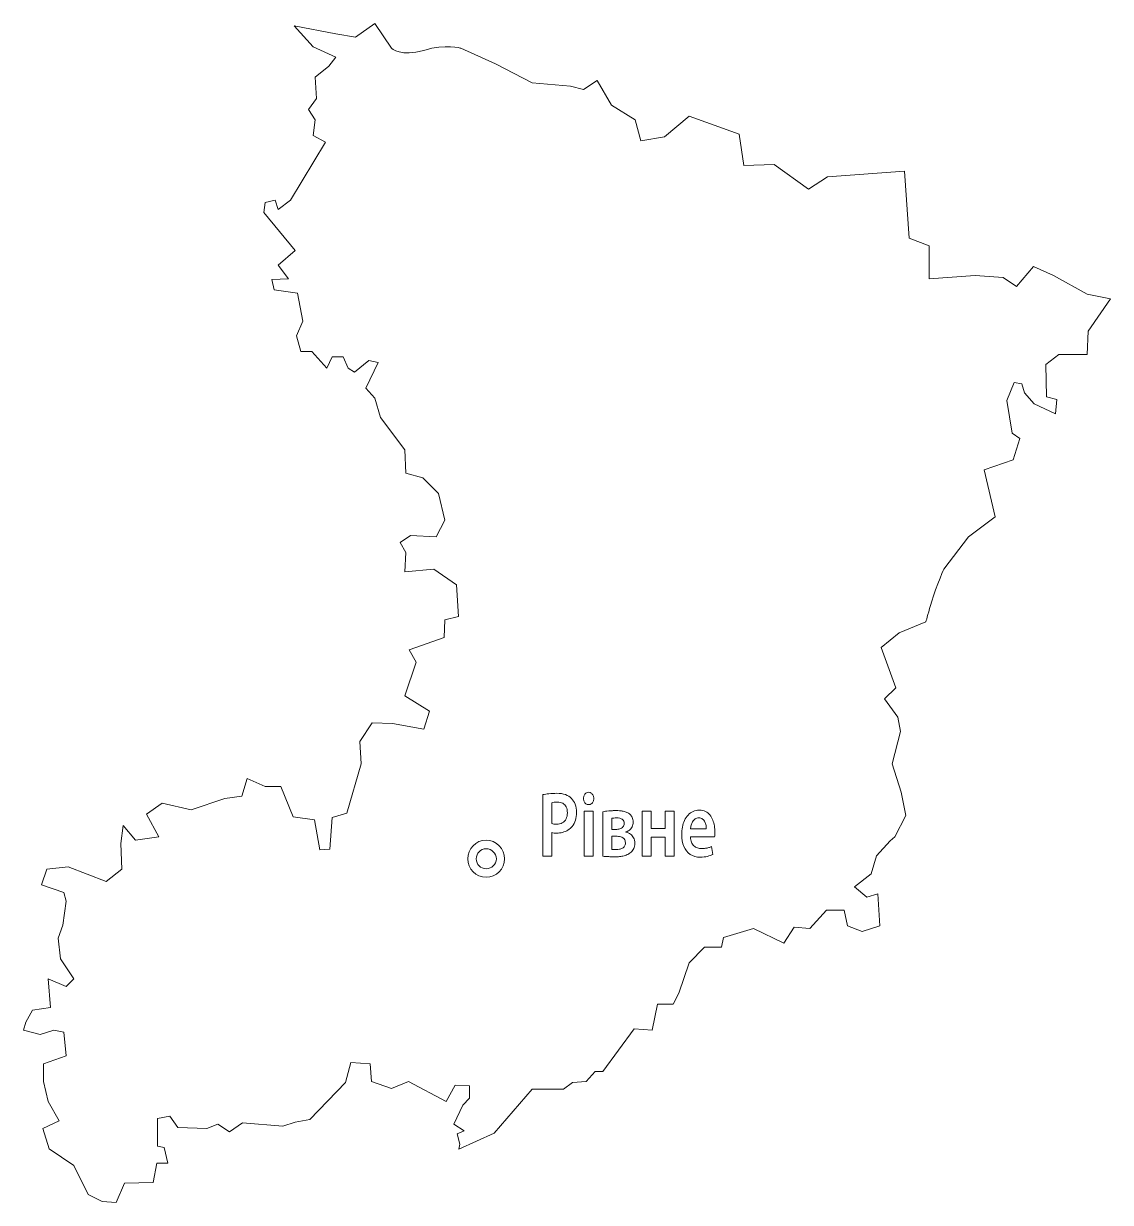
# Model space of a CAD drawing. Header units: millimetres. Extents: x -411 to 410, y -37 to 395.
# Drawn here: x -314.6 to -249.3, y 322.3 to 393.2 of the extents above; entities that cross this region are included whole.
import ezdxf

# ---------------------------------------------------------------- set-up
doc = ezdxf.new("R2010")
doc.units = ezdxf.units.MM
doc.header["$MEASUREMENT"] = 0
doc.layers.add('layer 1', color=7, linetype='Continuous')

msp = doc.modelspace()

# ---------------------------------------------------------------- linework, layer by layer
at = {"layer": 'layer 1', "color": 103, "lineweight": 20}
msp.add_open_spline([(-264.2076, 338.6158), (-264.2076, 338.6158), (-265.0761, 338.948), (-265.0761, 338.948), (-265.0761, 338.948), (-265.0761, 338.948), (-265.2809, 339.8929), (-265.2809, 339.8929), (-265.2809, 339.8929), (-265.2809, 339.8929), (-266.3532, 339.8929), (-266.3532, 339.8929), (-266.3532, 339.8929), (-266.3532, 339.8929), (-267.3497, 338.794), (-267.3497, 338.794), (-267.3497, 338.794), (-267.3497, 338.794), (-268.2949, 338.8709), (-268.2949, 338.8709), (-268.2949, 338.8709), (-268.2949, 338.8709), (-268.9081, 337.9255), (-268.9081, 337.9255), (-268.9081, 337.9255), (-268.9081, 337.9255), (-270.723, 338.794), (-270.723, 338.794), (-270.723, 338.794), (-270.723, 338.794), (-272.5357, 338.2578), (-272.5357, 338.2578), (-272.5357, 338.2578), (-272.5357, 338.2578), (-272.6636, 337.6706), (-272.6636, 337.6706), (-272.6636, 337.6706), (-272.6636, 337.6706), (-273.6857, 337.6706), (-273.6857, 337.6706), (-273.6857, 337.6706), (-273.6857, 337.6706), (-274.6054, 336.7249), (-274.6054, 336.7249), (-274.6054, 336.7249), (-274.6054, 336.7249), (-275.2191, 334.9111), (-275.2191, 334.9111), (-275.2191, 334.9111), (-275.2191, 334.9111), (-275.5513, 334.247), (-275.5513, 334.247), (-275.5513, 334.247), (-275.5513, 334.247), (-276.4964, 334.247), (-276.4964, 334.247), (-276.4964, 334.247), (-276.4964, 334.247), (-276.8289, 332.6876), (-276.8289, 332.6876), (-276.8289, 332.6876), (-276.8289, 332.6876), (-277.9011, 332.7643), (-277.9011, 332.7643), (-277.9011, 332.7643), (-277.9011, 332.7643), (-279.7916, 330.2101), (-279.7916, 330.2101), (-279.7916, 330.2101), (-279.7916, 330.2101), (-280.2524, 330.2101), (-280.2524, 330.2101), (-280.2524, 330.2101), (-280.2524, 330.2101), (-280.7883, 329.5968), (-280.7883, 329.5968), (-280.7883, 329.5968), (-280.7883, 329.5968), (-281.6057, 329.5462), (-281.6057, 329.5462), (-281.6057, 329.5462), (-281.6057, 329.5462), (-282.1428, 329.1367), (-282.1428, 329.1367), (-282.1428, 329.1367), (-282.1428, 329.1367), (-284.0338, 329.1367), (-284.0338, 329.1367), (-284.0338, 329.1367), (-284.0338, 329.1367), (-286.3067, 326.5054), (-286.3067, 326.5054), (-286.3067, 326.5054), (-286.3067, 326.5054), (-288.4278, 325.5346), (-288.4278, 325.5346), (-288.4278, 325.5346), (-288.4278, 325.5346), (-288.3763, 325.8408), (-288.3763, 325.8408), (-288.3763, 325.8408), (-288.3763, 325.8408), (-288.5296, 326.4544), (-288.5296, 326.4544), (-288.5296, 326.4544), (-288.5296, 326.4544), (-288.1212, 326.6327), (-288.1212, 326.6327), (-288.1212, 326.6327), (-288.1212, 326.6327), (-288.7342, 327.042), (-288.7342, 327.042), (-288.7342, 327.042), (-288.7342, 327.042), (-288.1975, 328.1923), (-288.1975, 328.1923), (-288.1975, 328.1923), (-288.1975, 328.1923), (-287.7893, 328.6007), (-287.7893, 328.6007), (-287.7893, 328.6007), (-287.7893, 328.6007), (-287.7893, 329.3412), (-287.7893, 329.3412), (-287.7893, 329.3412), (-287.7893, 329.3412), (-288.6573, 329.3927), (-288.6573, 329.3927), (-288.6573, 329.3927), (-288.6573, 329.3927), (-289.1943, 328.396), (-289.1943, 328.396), (-289.1943, 328.396), (-289.1943, 328.396), (-291.4678, 329.5968), (-291.4678, 329.5968), (-291.4678, 329.5968), (-291.4678, 329.5968), (-292.4903, 329.1882), (-292.4903, 329.1882), (-292.4903, 329.1882), (-292.4903, 329.1882), (-293.6907, 329.5968), (-293.6907, 329.5968), (-293.6907, 329.5968), (-293.6907, 329.5968), (-293.7674, 330.6702), (-293.7674, 330.6702), (-293.7674, 330.6702), (-293.7674, 330.6702), (-294.9175, 330.7465), (-294.9175, 330.7465), (-294.9175, 330.7465), (-294.9175, 330.7465), (-295.2496, 329.5462), (-295.2496, 329.5462), (-295.2496, 329.5462), (-295.2496, 329.5462), (-297.3954, 327.3231), (-297.3954, 327.3231), (-297.3954, 327.3231), (-297.3954, 327.3231), (-298.2641, 327.17), (-298.2641, 327.17), (-298.2641, 327.17), (-298.2641, 327.17), (-299.0048, 326.9143), (-299.0048, 326.9143), (-299.0048, 326.9143), (-299.0048, 326.9143), (-301.432, 327.1185), (-301.432, 327.1185), (-301.432, 327.1185), (-301.432, 327.1185), (-302.2242, 326.582), (-302.2242, 326.582), (-302.2242, 326.582), (-302.2242, 326.582), (-302.9141, 327.042), (-302.9141, 327.042), (-302.9141, 327.042), (-302.9141, 327.042), (-303.5786, 326.7863), (-303.5786, 326.7863), (-303.5786, 326.7863), (-303.5786, 326.7863), (-305.3155, 326.8375), (-305.3155, 326.8375), (-305.3155, 326.8375), (-305.3155, 326.8375), (-305.8011, 327.527), (-305.8011, 327.527), (-305.8011, 327.527), (-305.8011, 327.527), (-306.5419, 327.3744), (-306.5419, 327.3744), (-306.5419, 327.3744), (-306.5419, 327.3744), (-306.5419, 325.7132), (-306.5419, 325.7132), (-306.5419, 325.7132), (-306.5419, 325.7132), (-306.1325, 325.6369), (-306.1325, 325.6369), (-306.1325, 325.6369), (-306.1325, 325.6369), (-305.9289, 324.6919), (-305.9289, 324.6919), (-305.9289, 324.6919), (-305.9289, 324.6919), (-306.5924, 324.6919), (-306.5924, 324.6919), (-306.5924, 324.6919), (-306.5924, 324.6919), (-306.7971, 323.5417), (-306.7971, 323.5417), (-306.7971, 323.5417), (-306.7971, 323.5417), (-308.5342, 323.4908), (-308.5342, 323.4908), (-308.5342, 323.4908), (-308.5342, 323.4908), (-309.0197, 322.3408), (-309.0197, 322.3408), (-309.0197, 322.3408), (-309.0197, 322.3408), (-309.8625, 322.3921), (-309.8625, 322.3921), (-309.8625, 322.3921), (-309.8625, 322.3921), (-310.7064, 322.8262), (-310.7064, 322.8262), (-310.7064, 322.8262), (-310.7064, 322.8262), (-311.5752, 324.5639), (-311.5752, 324.5639), (-311.5752, 324.5639), (-311.5752, 324.5639), (-313.0561, 325.5601), (-313.0561, 325.5601), (-313.0561, 325.5601), (-313.0561, 325.5601), (-313.4399, 326.7863), (-313.4399, 326.7863), (-313.4399, 326.7863), (-313.4399, 326.7863), (-312.4429, 327.2459), (-312.4429, 327.2459), (-312.4429, 327.2459), (-312.4429, 327.2459), (-313.1074, 328.396), (-313.1074, 328.396), (-313.1074, 328.396), (-313.1074, 328.396), (-313.3887, 329.5968), (-313.3887, 329.5968), (-313.3887, 329.5968), (-313.3887, 329.5968), (-313.3887, 330.6702), (-313.3887, 330.6702), (-313.3887, 330.6702), (-313.3887, 330.6702), (-312.0345, 331.155), (-312.0345, 331.155), (-312.0345, 331.155), (-312.0345, 331.155), (-312.1623, 332.5607), (-312.1623, 332.5607), (-312.1623, 332.5607), (-312.1623, 332.5607), (-312.7757, 332.6876), (-312.7757, 332.6876), (-312.7757, 332.6876), (-312.7757, 332.6876), (-313.593, 332.433), (-313.593, 332.433), (-313.593, 332.433), (-313.593, 332.433), (-314.5894, 332.6876), (-314.5894, 332.6876), (-314.5894, 332.6876), (-314.5894, 332.6876), (-314.462, 333.1734), (-314.462, 333.1734), (-314.462, 333.1734), (-314.462, 333.1734), (-314.0526, 333.8889), (-314.0526, 333.8889), (-314.0526, 333.8889), (-314.0526, 333.8889), (-312.9798, 334.0429), (-312.9798, 334.0429), (-312.9798, 334.0429), (-312.9798, 334.0429), (-313.1074, 335.7798), (-313.1074, 335.7798), (-313.1074, 335.7798), (-313.1074, 335.7798), (-312.0345, 335.3198), (-312.0345, 335.3198), (-312.0345, 335.3198), (-312.0345, 335.3198), (-311.5752, 335.7798), (-311.5752, 335.7798), (-311.5752, 335.7798), (-311.5752, 335.7798), (-312.3669, 336.98), (-312.3669, 336.98), (-312.3669, 336.98), (-312.3669, 336.98), (-312.5197, 338.2066), (-312.5197, 338.2066), (-312.5197, 338.2066), (-312.5197, 338.2066), (-312.2391, 338.9988), (-312.2391, 338.9988), (-312.2391, 338.9988), (-312.2391, 338.9988), (-312.0345, 340.4294), (-312.0345, 340.4294), (-312.0345, 340.4294), (-312.0345, 340.4294), (-312.1623, 340.966), (-312.1623, 340.966), (-312.1623, 340.966), (-312.1623, 340.966), (-313.5172, 341.4265), (-313.5172, 341.4265), (-313.5172, 341.4265), (-313.5172, 341.4265), (-313.1843, 342.3709), (-313.1843, 342.3709), (-313.1843, 342.3709), (-313.1843, 342.3709), (-311.9063, 342.4989), (-311.9063, 342.4989), (-311.9063, 342.4989), (-311.9063, 342.4989), (-309.6329, 341.63), (-309.6329, 341.63), (-309.6329, 341.63), (-309.6329, 341.63), (-308.6876, 342.3709), (-308.6876, 342.3709), (-308.6876, 342.3709), (-308.6876, 342.3709), (-308.7385, 343.9043), (-308.7385, 343.9043), (-308.7385, 343.9043), (-308.7385, 343.9043), (-308.6113, 344.9766), (-308.6113, 344.9766), (-308.6113, 344.9766), (-308.6113, 344.9766), (-307.8704, 344.1088), (-307.8704, 344.1088), (-307.8704, 344.1088), (-307.8704, 344.1088), (-306.4648, 344.3126), (-306.4648, 344.3126), (-306.4648, 344.3126), (-306.4648, 344.3126), (-307.206, 345.6667), (-307.206, 345.6667), (-307.206, 345.6667), (-307.206, 345.6667), (-306.261, 346.3309), (-306.261, 346.3309), (-306.261, 346.3309), (-306.261, 346.3309), (-304.5233, 345.9226), (-304.5233, 345.9226), (-304.5233, 345.9226), (-304.5233, 345.9226), (-302.5046, 346.6117), (-302.5046, 346.6117), (-302.5046, 346.6117), (-302.5046, 346.6117), (-301.483, 346.7403), (-301.483, 346.7403), (-301.483, 346.7403), (-301.483, 346.7403), (-301.1507, 347.8131), (-301.1507, 347.8131), (-301.1507, 347.8131), (-301.1507, 347.8131), (-300.0781, 347.3272), (-300.0781, 347.3272), (-300.0781, 347.3272), (-300.0781, 347.3272), (-299.1331, 347.3272), (-299.1331, 347.3272), (-299.1331, 347.3272), (-299.1331, 347.3272), (-298.3914, 345.5135), (-298.3914, 345.5135), (-298.3914, 345.5135), (-298.3914, 345.5135), (-297.1141, 345.3347), (-297.1141, 345.3347), (-297.1141, 345.3347), (-297.1141, 345.3347), (-296.7822, 343.5209), (-296.7822, 343.5209), (-296.7822, 343.5209), (-296.7822, 343.5209), (-296.1943, 343.5712), (-296.1943, 343.5712), (-296.1943, 343.5712), (-296.1943, 343.5712), (-296.0411, 345.4622), (-296.0411, 345.4622), (-296.0411, 345.4622), (-296.0411, 345.4622), (-295.1728, 345.718), (-295.1728, 345.718), (-295.1728, 345.718), (-295.1728, 345.718), (-294.3036, 348.6813), (-294.3036, 348.6813), (-294.3036, 348.6813), (-294.3036, 348.6813), (-294.3804, 350.0356), (-294.3804, 350.0356), (-294.3804, 350.0356), (-294.3804, 350.0356), (-293.6399, 351.1601), (-293.6399, 351.1601), (-293.6399, 351.1601), (-293.6399, 351.1601), (-292.4129, 351.1089), (-292.4129, 351.1089), (-292.4129, 351.1089), (-292.4129, 351.1089), (-290.5479, 350.7763), (-290.5479, 350.7763), (-290.5479, 350.7763), (-290.5479, 350.7763), (-290.1903, 351.8496), (-290.1903, 351.8496), (-290.1903, 351.8496), (-290.1903, 351.8496), (-291.6727, 352.7698), (-291.6727, 352.7698), (-291.6727, 352.7698), (-291.6727, 352.7698), (-291.008, 354.7879), (-291.008, 354.7879), (-291.008, 354.7879), (-291.008, 354.7879), (-291.4168, 355.5286), (-291.4168, 355.5286), (-291.4168, 355.5286), (-291.4168, 355.5286), (-289.3218, 356.2701), (-289.3218, 356.2701), (-289.3218, 356.2701), (-289.3218, 356.2701), (-289.2703, 357.3429), (-289.2703, 357.3429), (-289.2703, 357.3429), (-289.2703, 357.3429), (-288.4528, 357.5469), (-288.4528, 357.5469), (-288.4528, 357.5469), (-288.4528, 357.5469), (-288.581, 359.4374), (-288.581, 359.4374), (-288.581, 359.4374), (-288.581, 359.4374), (-289.9352, 360.3829), (-289.9352, 360.3829), (-289.9352, 360.3829), (-289.9352, 360.3829), (-291.6727, 360.2296), (-291.6727, 360.2296), (-291.6727, 360.2296), (-291.6727, 360.2296), (-291.6212, 361.3792), (-291.6212, 361.3792), (-291.6212, 361.3792), (-291.6212, 361.3792), (-291.9533, 361.9928), (-291.9533, 361.9928), (-291.9533, 361.9928), (-291.9533, 361.9928), (-291.3401, 362.401), (-291.3401, 362.401), (-291.3401, 362.401), (-291.3401, 362.401), (-289.8076, 362.3242), (-289.8076, 362.3242), (-289.8076, 362.3242), (-289.8076, 362.3242), (-289.2703, 363.321), (-289.2703, 363.321), (-289.2703, 363.321), (-289.2703, 363.321), (-289.6539, 364.9311), (-289.6539, 364.9311), (-289.6539, 364.9311), (-289.6539, 364.9311), (-290.5989, 365.8761), (-290.5989, 365.8761), (-290.5989, 365.8761), (-290.5989, 365.8761), (-291.6212, 366.1567), (-291.6212, 366.1567), (-291.6212, 366.1567), (-291.6212, 366.1567), (-291.6727, 367.5625), (-291.6727, 367.5625), (-291.6727, 367.5625), (-291.6727, 367.5625), (-293.1533, 369.5038), (-293.1533, 369.5038), (-293.1533, 369.5038), (-293.1533, 369.5038), (-293.4864, 370.6538), (-293.4864, 370.6538), (-293.4864, 370.6538), (-293.4864, 370.6538), (-294.0232, 371.2661), (-294.0232, 371.2661), (-294.0232, 371.2661), (-294.0232, 371.2661), (-293.2825, 372.7999), (-293.2825, 372.7999), (-293.2825, 372.7999), (-293.2825, 372.7999), (-293.8437, 372.9277), (-293.8437, 372.9277), (-293.8437, 372.9277), (-293.8437, 372.9277), (-294.7123, 372.212), (-294.7123, 372.212), (-294.7123, 372.212), (-294.7123, 372.212), (-295.096, 372.4674), (-295.096, 372.4674), (-295.096, 372.4674), (-295.096, 372.4674), (-295.3771, 373.1315), (-295.3771, 373.1315), (-295.3771, 373.1315), (-295.3771, 373.1315), (-296.0411, 373.1315), (-296.0411, 373.1315), (-296.0411, 373.1315), (-296.0411, 373.1315), (-296.3734, 372.4674), (-296.3734, 372.4674), (-296.3734, 372.4674), (-296.3734, 372.4674), (-297.2678, 373.4638), (-297.2678, 373.4638), (-297.2678, 373.4638), (-297.2678, 373.4638), (-297.9314, 373.4638), (-297.9314, 373.4638), (-297.9314, 373.4638), (-297.9314, 373.4638), (-298.1872, 374.4091), (-298.1872, 374.4091), (-298.1872, 374.4091), (-298.1872, 374.4091), (-297.804, 375.2779), (-297.804, 375.2779), (-297.804, 375.2779), (-297.804, 375.2779), (-298.1363, 376.9643), (-298.1363, 376.9643), (-298.1363, 376.9643), (-298.1363, 376.9643), (-299.5412, 377.1688), (-299.5412, 377.1688), (-299.5412, 377.1688), (-299.5412, 377.1688), (-299.6692, 377.7813), (-299.6692, 377.7813), (-299.6692, 377.7813), (-299.6692, 377.7813), (-298.6727, 377.8325), (-298.6727, 377.8325), (-298.6727, 377.8325), (-298.6727, 377.8325), (-299.2859, 378.6507), (-299.2859, 378.6507), (-299.2859, 378.6507), (-299.2859, 378.6507), (-298.2641, 379.5192), (-298.2641, 379.5192), (-298.2641, 379.5192), (-298.2641, 379.5192), (-300.1551, 381.8183), (-300.1551, 381.8183), (-300.1551, 381.8183), (-300.1551, 381.8183), (-300.0781, 382.4057), (-300.0781, 382.4057), (-300.0781, 382.4057), (-300.0781, 382.4057), (-299.4645, 382.5588), (-299.4645, 382.5588), (-299.4645, 382.5588), (-299.4645, 382.5588), (-299.2859, 381.9969), (-299.2859, 381.9969), (-299.2859, 381.9969), (-299.2859, 381.9969), (-298.5445, 382.5588), (-298.5445, 382.5588), (-298.5445, 382.5588), (-298.5445, 382.5588), (-296.4501, 386.034), (-296.4501, 386.034), (-296.4501, 386.034), (-296.4501, 386.034), (-297.1909, 386.4426), (-297.1909, 386.4426), (-297.1909, 386.4426), (-297.1909, 386.4426), (-297.0626, 387.3878), (-297.0626, 387.3878), (-297.0626, 387.3878), (-297.0626, 387.3878), (-297.4719, 388.0012), (-297.4719, 388.0012), (-297.4719, 388.0012), (-297.4719, 388.0012), (-296.9861, 388.6649), (-296.9861, 388.6649), (-296.9861, 388.6649), (-296.9861, 388.6649), (-297.0626, 389.9425), (-297.0626, 389.9425), (-297.0626, 389.9425), (-297.0626, 389.9425), (-296.2458, 390.6071), (-296.2458, 390.6071), (-296.2458, 390.6071), (-296.2458, 390.6071), (-295.8362, 391.1438), (-295.8362, 391.1438), (-295.8362, 391.1438), (-295.8362, 391.1438), (-297.1909, 391.7572), (-297.1909, 391.7572), (-297.1909, 391.7572), (-297.1909, 391.7572), (-298.3407, 393.0343), (-298.3407, 393.0343), (-298.3407, 393.0343), (-298.3407, 393.0343), (-295.8362, 392.5484), (-295.8362, 392.5484), (-295.8362, 392.5484), (-295.8362, 392.5484), (-294.6364, 392.3441), (-294.6364, 392.3441), (-294.6364, 392.3441), (-294.6364, 392.3441), (-293.4864, 393.1619), (-293.4864, 393.1619), (-293.4864, 393.1619), (-293.4864, 393.1619), (-292.4903, 391.6807), (-292.4903, 391.6807), (-292.4903, 391.6807), (-292.4903, 391.6807), (-291.8772, 391.1438), (-290.5479, 391.5526), (-290.5479, 391.5526), (-289.1943, 391.9612), (-288.325, 391.6807), (-288.325, 391.6807), (-288.325, 391.6807), (-288.325, 391.6807), (-286.2304, 390.7349), (-286.2304, 390.7349), (-286.2304, 390.7349), (-286.2304, 390.7349), (-284.0338, 389.6107), (-284.0338, 389.6107), (-284.0338, 389.6107), (-284.0338, 389.6107), (-281.7338, 389.4066), (-281.7338, 389.4066), (-281.7338, 389.4066), (-281.7338, 389.4066), (-280.9419, 389.2018), (-280.9419, 389.2018), (-280.9419, 389.2018), (-280.9419, 389.2018), (-280.1246, 389.7394), (-280.1246, 389.7394), (-280.1246, 389.7394), (-280.1246, 389.7394), (-279.2554, 388.2568), (-279.2554, 388.2568), (-279.2554, 388.2568), (-279.2554, 388.2568), (-277.8507, 387.3878), (-277.8507, 387.3878), (-277.8507, 387.3878), (-277.8507, 387.3878), (-277.4927, 386.111), (-277.4927, 386.111), (-277.4927, 386.111), (-277.4927, 386.111), (-276.0869, 386.3658), (-276.0869, 386.3658), (-276.0869, 386.3658), (-276.0869, 386.3658), (-274.6054, 387.5923), (-274.6054, 387.5923), (-274.6054, 387.5923), (-274.6054, 387.5923), (-271.5909, 386.5191), (-271.5909, 386.5191), (-271.5909, 386.5191), (-271.5909, 386.5191), (-271.3102, 384.6279), (-271.3102, 384.6279), (-271.3102, 384.6279), (-271.3102, 384.6279), (-269.496, 384.7054), (-269.496, 384.7054), (-269.496, 384.7054), (-269.496, 384.7054), (-267.4265, 383.2237), (-267.4265, 383.2237), (-267.4265, 383.2237), (-267.4265, 383.2237), (-266.2774, 383.9644), (-266.2774, 383.9644), (-266.2774, 383.9644), (-266.2774, 383.9644), (-261.6527, 384.2967), (-261.6527, 384.2967), (-261.6527, 384.2967), (-261.6527, 384.2967), (-261.3717, 380.2601), (-261.3717, 380.2601), (-261.3717, 380.2601), (-261.3717, 380.2601), (-260.1703, 379.8001), (-260.1703, 379.8001), (-260.1703, 379.8001), (-260.1703, 379.8001), (-260.1703, 377.8325), (-260.1703, 377.8325), (-260.1703, 377.8325), (-260.1703, 377.8325), (-257.4119, 378.0368), (-257.4119, 378.0368), (-257.4119, 378.0368), (-257.4119, 378.0368), (-255.7251, 377.9093), (-255.7251, 377.9093), (-255.7251, 377.9093), (-255.7251, 377.9093), (-254.9332, 377.3727), (-254.9332, 377.3727), (-254.9332, 377.3727), (-254.9332, 377.3727), (-253.9116, 378.5742), (-253.9116, 378.5742), (-253.9116, 378.5742), (-253.9116, 378.5742), (-252.7106, 378.0368), (-252.7106, 378.0368), (-252.7106, 378.0368), (-252.7106, 378.0368), (-250.6925, 376.9128), (-250.6925, 376.9128), (-250.6925, 376.9128), (-250.6925, 376.9128), (-249.2865, 376.6321), (-249.2865, 376.6321), (-249.2865, 376.6321), (-249.2865, 376.6321), (-250.6157, 374.69), (-250.6157, 374.69), (-250.6157, 374.69), (-250.6157, 374.69), (-250.6925, 373.2855), (-250.6925, 373.2855), (-250.6925, 373.2855), (-250.6925, 373.2855), (-252.3785, 373.2855), (-252.3785, 373.2855), (-252.3785, 373.2855), (-252.3785, 373.2855), (-253.1705, 372.6714), (-253.1705, 372.6714), (-253.1705, 372.6714), (-253.1705, 372.6714), (-253.1194, 370.7304), (-253.1194, 370.7304), (-253.1194, 370.7304), (-253.1194, 370.7304), (-252.5063, 370.5768), (-252.5063, 370.5768), (-252.5063, 370.5768), (-252.5063, 370.5768), (-252.5823, 369.7081), (-252.5823, 369.7081), (-252.5823, 369.7081), (-252.5823, 369.7081), (-253.8601, 370.3206), (-253.8601, 370.3206), (-253.8601, 370.3206), (-253.8601, 370.3206), (-254.448, 370.9859), (-254.448, 370.9859), (-254.448, 370.9859), (-254.448, 370.9859), (-254.6011, 371.5217), (-254.6011, 371.5217), (-254.6011, 371.5217), (-254.6011, 371.5217), (-255.0615, 371.5991), (-255.0615, 371.5991), (-255.0615, 371.5991), (-255.0615, 371.5991), (-255.5208, 370.5258), (-255.5208, 370.5258), (-255.5208, 370.5258), (-255.5208, 370.5258), (-255.189, 368.5583), (-255.189, 368.5583), (-255.189, 368.5583), (-255.189, 368.5583), (-254.7291, 368.2267), (-254.7291, 368.2267), (-254.7291, 368.2267), (-254.7291, 368.2267), (-255.1375, 366.9491), (-255.1375, 366.9491), (-255.1375, 366.9491), (-255.1375, 366.9491), (-256.8749, 366.3614), (-256.8749, 366.3614), (-256.8749, 366.3614), (-256.8749, 366.3614), (-256.2105, 363.5255), (-256.2105, 363.5255), (-256.2105, 363.5255), (-256.2105, 363.5255), (-257.8209, 362.3242), (-257.8209, 362.3242), (-257.8209, 362.3242), (-257.8209, 362.3242), (-259.3025, 360.3829), (-259.3025, 360.3829), (-259.3025, 360.3829), (-259.3025, 360.3829), (-259.9663, 358.7729), (-260.0936, 358.2113), (-260.0936, 358.2113), (-260.2469, 357.6749), (-260.3746, 357.2153), (-260.3746, 357.2153), (-260.3746, 357.2153), (-260.3746, 357.2153), (-261.9848, 356.5501), (-261.9848, 356.5501), (-261.9848, 356.5501), (-261.9848, 356.5501), (-263.0578, 355.6816), (-263.0578, 355.6816), (-263.0578, 355.6816), (-263.0578, 355.6816), (-262.1889, 353.2553), (-262.1889, 353.2553), (-262.1889, 353.2553), (-262.1889, 353.2553), (-262.8535, 352.5906), (-262.8535, 352.5906), (-262.8535, 352.5906), (-262.8535, 352.5906), (-262.0611, 351.4922), (-262.0611, 351.4922), (-262.0611, 351.4922), (-262.0611, 351.4922), (-261.9078, 350.6237), (-261.9078, 350.6237), (-261.9078, 350.6237), (-261.9078, 350.6237), (-262.3932, 348.6813), (-262.3932, 348.6813), (-262.3932, 348.6813), (-262.3932, 348.6813), (-261.8568, 346.9958), (-261.8568, 346.9958), (-261.8568, 346.9958), (-261.8568, 346.9958), (-261.5759, 345.5904), (-261.5759, 345.5904), (-261.5759, 345.5904), (-261.5759, 345.5904), (-262.2403, 344.3126), (-262.2403, 344.3126), (-262.2403, 344.3126), (-262.2403, 344.3126), (-262.5212, 344.0573), (-262.5212, 344.0573), (-262.5212, 344.0573), (-262.5212, 344.0573), (-263.3387, 343.1636), (-263.3387, 343.1636), (-263.3387, 343.1636), (-263.3387, 343.1636), (-263.6707, 342.09), (-263.6707, 342.09), (-263.6707, 342.09), (-263.6707, 342.09), (-264.6671, 341.2983), (-264.6671, 341.2983), (-264.6671, 341.2983), (-264.6671, 341.2983), (-263.9263, 340.6847), (-263.9263, 340.6847), (-263.9263, 340.6847), (-263.9263, 340.6847), (-263.2621, 340.8888), (-263.2621, 340.8888), (-263.2621, 340.8888), (-263.2621, 340.8888), (-263.1346, 338.948), (-263.1346, 338.948), (-263.1346, 338.948), (-263.1346, 338.948), (-264.2076, 338.6158), (-264.2076, 338.6158)], degree=3, knots=[0, 0, 0, 0, 0.0042553, 0.0042553, 0.0042553, 0.0042553, 0.0085106, 0.0085106, 0.0085106, 0.0085106, 0.012766, 0.012766, 0.012766, 0.012766, 0.0170213, 0.0170213, 0.0170213, 0.0170213, 0.0212766, 0.0212766, 0.0212766, 0.0212766, 0.0255319, 0.0255319, 0.0255319, 0.0255319, 0.0297872, 0.0297872, 0.0297872, 0.0297872, 0.0340426, 0.0340426, 0.0340426, 0.0340426, 0.0382979, 0.0382979, 0.0382979, 0.0382979, 0.0425532, 0.0425532, 0.0425532, 0.0425532, 0.0468085, 0.0468085, 0.0468085, 0.0468085, 0.0510638, 0.0510638, 0.0510638, 0.0510638, 0.0553191, 0.0553191, 0.0553191, 0.0553191, 0.0595745, 0.0595745, 0.0595745, 0.0595745, 0.0638298, 0.0638298, 0.0638298, 0.0638298, 0.0680851, 0.0680851, 0.0680851, 0.0680851, 0.0723404, 0.0723404, 0.0723404, 0.0723404, 0.0765957, 0.0765957, 0.0765957, 0.0765957, 0.0808511, 0.0808511, 0.0808511, 0.0808511, 0.0851064, 0.0851064, 0.0851064, 0.0851064, 0.0893617, 0.0893617, 0.0893617, 0.0893617, 0.093617, 0.093617, 0.093617, 0.093617, 0.0978723, 0.0978723, 0.0978723, 0.0978723, 0.1021277, 0.1021277, 0.1021277, 0.1021277, 0.106383, 0.106383, 0.106383, 0.106383, 0.1106383, 0.1106383, 0.1106383, 0.1106383, 0.1148936, 0.1148936, 0.1148936, 0.1148936, 0.1191489, 0.1191489, 0.1191489, 0.1191489, 0.1234043, 0.1234043, 0.1234043, 0.1234043, 0.1276596, 0.1276596, 0.1276596, 0.1276596, 0.1319149, 0.1319149, 0.1319149, 0.1319149, 0.1361702, 0.1361702, 0.1361702, 0.1361702, 0.1404255, 0.1404255, 0.1404255, 0.1404255, 0.1446809, 0.1446809, 0.1446809, 0.1446809, 0.1489362, 0.1489362, 0.1489362, 0.1489362, 0.1531915, 0.1531915, 0.1531915, 0.1531915, 0.1574468, 0.1574468, 0.1574468, 0.1574468, 0.1617021, 0.1617021, 0.1617021, 0.1617021, 0.1659574, 0.1659574, 0.1659574, 0.1659574, 0.1702128, 0.1702128, 0.1702128, 0.1702128, 0.1744681, 0.1744681, 0.1744681, 0.1744681, 0.1787234, 0.1787234, 0.1787234, 0.1787234, 0.1829787, 0.1829787, 0.1829787, 0.1829787, 0.187234, 0.187234, 0.187234, 0.187234, 0.1914894, 0.1914894, 0.1914894, 0.1914894, 0.1957447, 0.1957447, 0.1957447, 0.1957447, 0.2, 0.2, 0.2, 0.2, 0.2042553, 0.2042553, 0.2042553, 0.2042553, 0.2085106, 0.2085106, 0.2085106, 0.2085106, 0.212766, 0.212766, 0.212766, 0.212766, 0.2170213, 0.2170213, 0.2170213, 0.2170213, 0.2212766, 0.2212766, 0.2212766, 0.2212766, 0.2255319, 0.2255319, 0.2255319, 0.2255319, 0.2297872, 0.2297872, 0.2297872, 0.2297872, 0.2340426, 0.2340426, 0.2340426, 0.2340426, 0.2382979, 0.2382979, 0.2382979, 0.2382979, 0.2425532, 0.2425532, 0.2425532, 0.2425532, 0.2468085, 0.2468085, 0.2468085, 0.2468085, 0.2510638, 0.2510638, 0.2510638, 0.2510638, 0.2553191, 0.2553191, 0.2553191, 0.2553191, 0.2595745, 0.2595745, 0.2595745, 0.2595745, 0.2638298, 0.2638298, 0.2638298, 0.2638298, 0.2680851, 0.2680851, 0.2680851, 0.2680851, 0.2723404, 0.2723404, 0.2723404, 0.2723404, 0.2765957, 0.2765957, 0.2765957, 0.2765957, 0.2808511, 0.2808511, 0.2808511, 0.2808511, 0.2851064, 0.2851064, 0.2851064, 0.2851064, 0.2893617, 0.2893617, 0.2893617, 0.2893617, 0.293617, 0.293617, 0.293617, 0.293617, 0.2978723, 0.2978723, 0.2978723, 0.2978723, 0.3021277, 0.3021277, 0.3021277, 0.3021277, 0.306383, 0.306383, 0.306383, 0.306383, 0.3106383, 0.3106383, 0.3106383, 0.3106383, 0.3148936, 0.3148936, 0.3148936, 0.3148936, 0.3191489, 0.3191489, 0.3191489, 0.3191489, 0.3234043, 0.3234043, 0.3234043, 0.3234043, 0.3276596, 0.3276596, 0.3276596, 0.3276596, 0.3319149, 0.3319149, 0.3319149, 0.3319149, 0.3361702, 0.3361702, 0.3361702, 0.3361702, 0.3404255, 0.3404255, 0.3404255, 0.3404255, 0.3446809, 0.3446809, 0.3446809, 0.3446809, 0.3489362, 0.3489362, 0.3489362, 0.3489362, 0.3531915, 0.3531915, 0.3531915, 0.3531915, 0.3574468, 0.3574468, 0.3574468, 0.3574468, 0.3617021, 0.3617021, 0.3617021, 0.3617021, 0.3659574, 0.3659574, 0.3659574, 0.3659574, 0.3702128, 0.3702128, 0.3702128, 0.3702128, 0.3744681, 0.3744681, 0.3744681, 0.3744681, 0.3787234, 0.3787234, 0.3787234, 0.3787234, 0.3829787, 0.3829787, 0.3829787, 0.3829787, 0.387234, 0.387234, 0.387234, 0.387234, 0.3914894, 0.3914894, 0.3914894, 0.3914894, 0.3957447, 0.3957447, 0.3957447, 0.3957447, 0.4, 0.4, 0.4, 0.4, 0.4042553, 0.4042553, 0.4042553, 0.4042553, 0.4085106, 0.4085106, 0.4085106, 0.4085106, 0.412766, 0.412766, 0.412766, 0.412766, 0.4170213, 0.4170213, 0.4170213, 0.4170213, 0.4212766, 0.4212766, 0.4212766, 0.4212766, 0.4255319, 0.4255319, 0.4255319, 0.4255319, 0.4297872, 0.4297872, 0.4297872, 0.4297872, 0.4340426, 0.4340426, 0.4340426, 0.4340426, 0.4382979, 0.4382979, 0.4382979, 0.4382979, 0.4425532, 0.4425532, 0.4425532, 0.4425532, 0.4468085, 0.4468085, 0.4468085, 0.4468085, 0.4510638, 0.4510638, 0.4510638, 0.4510638, 0.4553191, 0.4553191, 0.4553191, 0.4553191, 0.4595745, 0.4595745, 0.4595745, 0.4595745, 0.4638298, 0.4638298, 0.4638298, 0.4638298, 0.4680851, 0.4680851, 0.4680851, 0.4680851, 0.4723404, 0.4723404, 0.4723404, 0.4723404, 0.4765957, 0.4765957, 0.4765957, 0.4765957, 0.4808511, 0.4808511, 0.4808511, 0.4808511, 0.4851064, 0.4851064, 0.4851064, 0.4851064, 0.4893617, 0.4893617, 0.4893617, 0.4893617, 0.493617, 0.493617, 0.493617, 0.493617, 0.4978723, 0.4978723, 0.4978723, 0.4978723, 0.5021277, 0.5021277, 0.5021277, 0.5021277, 0.506383, 0.506383, 0.506383, 0.506383, 0.5106383, 0.5106383, 0.5106383, 0.5106383, 0.5148936, 0.5148936, 0.5148936, 0.5148936, 0.5191489, 0.5191489, 0.5191489, 0.5191489, 0.5234043, 0.5234043, 0.5234043, 0.5234043, 0.5276596, 0.5276596, 0.5276596, 0.5276596, 0.5319149, 0.5319149, 0.5319149, 0.5319149, 0.5361702, 0.5361702, 0.5361702, 0.5361702, 0.5404255, 0.5404255, 0.5404255, 0.5404255, 0.5446809, 0.5446809, 0.5446809, 0.5446809, 0.5489362, 0.5489362, 0.5489362, 0.5489362, 0.5531915, 0.5531915, 0.5531915, 0.5531915, 0.5574468, 0.5574468, 0.5574468, 0.5574468, 0.5617021, 0.5617021, 0.5617021, 0.5617021, 0.5659574, 0.5659574, 0.5659574, 0.5659574, 0.5702128, 0.5702128, 0.5702128, 0.5702128, 0.5744681, 0.5744681, 0.5744681, 0.5744681, 0.5787234, 0.5787234, 0.5787234, 0.5787234, 0.5829787, 0.5829787, 0.5829787, 0.5829787, 0.587234, 0.587234, 0.587234, 0.587234, 0.5914894, 0.5914894, 0.5914894, 0.5914894, 0.5957447, 0.5957447, 0.5957447, 0.5957447, 0.6, 0.6, 0.6, 0.6, 0.6042553, 0.6042553, 0.6042553, 0.6042553, 0.6085106, 0.6085106, 0.6085106, 0.6085106, 0.612766, 0.612766, 0.612766, 0.612766, 0.6170213, 0.6170213, 0.6170213, 0.6170213, 0.6212766, 0.6212766, 0.6212766, 0.6212766, 0.6255319, 0.6255319, 0.6255319, 0.6255319, 0.6297872, 0.6297872, 0.6297872, 0.6297872, 0.6340426, 0.6340426, 0.6340426, 0.6340426, 0.6382979, 0.6382979, 0.6382979, 0.6382979, 0.6425532, 0.6425532, 0.6425532, 0.6425532, 0.6468085, 0.6468085, 0.6468085, 0.6468085, 0.6510638, 0.6510638, 0.6510638, 0.6510638, 0.6553191, 0.6553191, 0.6553191, 0.6553191, 0.6595745, 0.6595745, 0.6595745, 0.6595745, 0.6638298, 0.6638298, 0.6638298, 0.6638298, 0.6680851, 0.6680851, 0.6680851, 0.6680851, 0.6723404, 0.6723404, 0.6723404, 0.6723404, 0.6765957, 0.6765957, 0.6765957, 0.6765957, 0.6808511, 0.6808511, 0.6808511, 0.6808511, 0.6851064, 0.6851064, 0.6851064, 0.6851064, 0.6893617, 0.6893617, 0.6893617, 0.6893617, 0.693617, 0.693617, 0.693617, 0.693617, 0.6978723, 0.6978723, 0.6978723, 0.6978723, 0.7021277, 0.7021277, 0.7021277, 0.7021277, 0.706383, 0.706383, 0.706383, 0.706383, 0.7106383, 0.7106383, 0.7106383, 0.7106383, 0.7148936, 0.7148936, 0.7148936, 0.7148936, 0.7191489, 0.7191489, 0.7191489, 0.7191489, 0.7234043, 0.7234043, 0.7234043, 0.7234043, 0.7276596, 0.7276596, 0.7276596, 0.7276596, 0.7319149, 0.7319149, 0.7319149, 0.7319149, 0.7361702, 0.7361702, 0.7361702, 0.7361702, 0.7404255, 0.7404255, 0.7404255, 0.7404255, 0.7446809, 0.7446809, 0.7446809, 0.7446809, 0.7489362, 0.7489362, 0.7489362, 0.7489362, 0.7531915, 0.7531915, 0.7531915, 0.7531915, 0.7574468, 0.7574468, 0.7574468, 0.7574468, 0.7617021, 0.7617021, 0.7617021, 0.7617021, 0.7659574, 0.7659574, 0.7659574, 0.7659574, 0.7702128, 0.7702128, 0.7702128, 0.7702128, 0.7744681, 0.7744681, 0.7744681, 0.7744681, 0.7787234, 0.7787234, 0.7787234, 0.7787234, 0.7829787, 0.7829787, 0.7829787, 0.7829787, 0.787234, 0.787234, 0.787234, 0.787234, 0.7914894, 0.7914894, 0.7914894, 0.7914894, 0.7957447, 0.7957447, 0.7957447, 0.7957447, 0.8, 0.8, 0.8, 0.8, 0.8042553, 0.8042553, 0.8042553, 0.8042553, 0.8085106, 0.8085106, 0.8085106, 0.8085106, 0.812766, 0.812766, 0.812766, 0.812766, 0.8170213, 0.8170213, 0.8170213, 0.8170213, 0.8212766, 0.8212766, 0.8212766, 0.8212766, 0.8255319, 0.8255319, 0.8255319, 0.8255319, 0.8297872, 0.8297872, 0.8297872, 0.8297872, 0.8340426, 0.8340426, 0.8340426, 0.8340426, 0.8382979, 0.8382979, 0.8382979, 0.8382979, 0.8425532, 0.8425532, 0.8425532, 0.8425532, 0.8468085, 0.8468085, 0.8468085, 0.8468085, 0.8510638, 0.8510638, 0.8510638, 0.8510638, 0.8553191, 0.8553191, 0.8553191, 0.8553191, 0.8595745, 0.8595745, 0.8595745, 0.8595745, 0.8638298, 0.8638298, 0.8638298, 0.8638298, 0.8680851, 0.8680851, 0.8680851, 0.8680851, 0.8723404, 0.8723404, 0.8723404, 0.8723404, 0.8765957, 0.8765957, 0.8765957, 0.8765957, 0.8808511, 0.8808511, 0.8808511, 0.8808511, 0.8851064, 0.8851064, 0.8851064, 0.8851064, 0.8893617, 0.8893617, 0.8893617, 0.8893617, 0.893617, 0.893617, 0.893617, 0.893617, 0.8978723, 0.8978723, 0.8978723, 0.8978723, 0.9021277, 0.9021277, 0.9021277, 0.9021277, 0.906383, 0.906383, 0.906383, 0.906383, 0.9106383, 0.9106383, 0.9106383, 0.9106383, 0.9148936, 0.9148936, 0.9148936, 0.9148936, 0.9191489, 0.9191489, 0.9191489, 0.9191489, 0.9234043, 0.9234043, 0.9234043, 0.9234043, 0.9276596, 0.9276596, 0.9276596, 0.9276596, 0.9319149, 0.9319149, 0.9319149, 0.9319149, 0.9361702, 0.9361702, 0.9361702, 0.9361702, 0.9404255, 0.9404255, 0.9404255, 0.9404255, 0.9446809, 0.9446809, 0.9446809, 0.9446809, 0.9489362, 0.9489362, 0.9489362, 0.9489362, 0.9531915, 0.9531915, 0.9531915, 0.9531915, 0.9574468, 0.9574468, 0.9574468, 0.9574468, 0.9617021, 0.9617021, 0.9617021, 0.9617021, 0.9659574, 0.9659574, 0.9659574, 0.9659574, 0.9702128, 0.9702128, 0.9702128, 0.9702128, 0.9744681, 0.9744681, 0.9744681, 0.9744681, 0.9787234, 0.9787234, 0.9787234, 0.9787234, 0.9829787, 0.9829787, 0.9829787, 0.9829787, 0.987234, 0.987234, 0.987234, 0.987234, 0.9914894, 0.9914894, 0.9914894, 0.9914894, 1, 1, 1, 1], dxfattribs=at)
at = {"layer": 'layer 1', "color": 250, "lineweight": 20}
for points, knots in [([(-283.3837, 343.1354), (-283.3837, 343.1354), (-282.8401, 343.1354), (-282.8401, 343.1354), (-282.8401, 343.1354), (-282.8401, 343.1354), (-282.8401, 344.5559), (-282.8401, 344.5559), (-282.8401, 344.5559), (-282.8022, 344.5447), (-282.7613, 344.5373), (-282.7168, 344.5336), (-282.7168, 344.5336), (-282.6715, 344.5299), (-282.6239, 344.528), (-282.5727, 344.528), (-282.5727, 344.528), (-282.4427, 344.528), (-282.3201, 344.5429), (-282.2036, 344.5726), (-282.2036, 344.5726), (-282.0877, 344.6032), (-281.98, 344.6478), (-281.8827, 344.7081), (-281.8827, 344.7081), (-281.7847, 344.7685), (-281.6977, 344.8437), (-281.6235, 344.9346), (-281.6235, 344.9346), (-281.541, 345.0358), (-281.4779, 345.1575), (-281.4349, 345.2995), (-281.4349, 345.2995), (-281.3917, 345.4425), (-281.3695, 345.6031), (-281.3695, 345.7813), (-281.3695, 345.7813), (-281.3702, 345.9577), (-281.3969, 346.1174), (-281.4497, 346.2595), (-281.4497, 346.2595), (-281.5017, 346.4006), (-281.573, 346.5185), (-281.6636, 346.6113), (-281.6636, 346.6113), (-281.7594, 346.7116), (-281.8797, 346.7877), (-282.0261, 346.8397), (-282.0261, 346.8397), (-282.1724, 346.8917), (-282.3454, 346.9177), (-282.546, 346.9177), (-282.546, 346.9177), (-282.7279, 346.9177), (-282.8884, 346.9103), (-283.0265, 346.8954), (-283.0265, 346.8954), (-283.1646, 346.8815), (-283.2842, 346.8629), (-283.3837, 346.8397), (-283.3837, 346.8397), (-283.3837, 346.8397), (-283.3837, 343.1354), (-283.3837, 343.1354)], [0, 0, 0, 0, 0.0588235, 0.0588235, 0.0588235, 0.0588235, 0.1176471, 0.1176471, 0.1176471, 0.1176471, 0.1764706, 0.1764706, 0.1764706, 0.1764706, 0.2352941, 0.2352941, 0.2352941, 0.2352941, 0.2941176, 0.2941176, 0.2941176, 0.2941176, 0.3529412, 0.3529412, 0.3529412, 0.3529412, 0.4117647, 0.4117647, 0.4117647, 0.4117647, 0.4705882, 0.4705882, 0.4705882, 0.4705882, 0.5294118, 0.5294118, 0.5294118, 0.5294118, 0.5882353, 0.5882353, 0.5882353, 0.5882353, 0.6470588, 0.6470588, 0.6470588, 0.6470588, 0.7058824, 0.7058824, 0.7058824, 0.7058824, 0.7647059, 0.7647059, 0.7647059, 0.7647059, 0.8235294, 0.8235294, 0.8235294, 0.8235294, 0.8823529, 0.8823529, 0.8823529, 0.8823529, 1, 1, 1, 1]), ([(-282.8401, 346.3551), (-282.8111, 346.3644), (-282.7702, 346.3718), (-282.7168, 346.3783), (-282.7168, 346.3783), (-282.6641, 346.3848), (-282.5994, 346.3885), (-282.5237, 346.3885), (-282.5237, 346.3885), (-282.3967, 346.3885), (-282.2882, 346.3644), (-282.1969, 346.317), (-282.1969, 346.317), (-282.1063, 346.2687), (-282.0357, 346.1982), (-281.9874, 346.1035), (-281.9874, 346.1035), (-281.9384, 346.0097), (-281.9139, 345.8927), (-281.9132, 345.7535), (-281.9132, 345.7535), (-281.9139, 345.6087), (-281.9399, 345.4843), (-281.9926, 345.3812), (-281.9926, 345.3812), (-282.0453, 345.2781), (-282.1211, 345.2002), (-282.2192, 345.1454), (-282.2192, 345.1454), (-282.3178, 345.0906), (-282.4353, 345.0637), (-282.5727, 345.0628), (-282.5727, 345.0628), (-282.6284, 345.0628), (-282.6774, 345.0646), (-282.7213, 345.0693), (-282.7213, 345.0693), (-282.765, 345.0739), (-282.8044, 345.0823), (-282.8401, 345.0962), (-282.8401, 345.0962), (-282.8401, 345.0962), (-282.8401, 346.3551), (-282.8401, 346.3551)], [0, 0, 0, 0, 0.0833333, 0.0833333, 0.0833333, 0.0833333, 0.1666667, 0.1666667, 0.1666667, 0.1666667, 0.25, 0.25, 0.25, 0.25, 0.3333333, 0.3333333, 0.3333333, 0.3333333, 0.4166667, 0.4166667, 0.4166667, 0.4166667, 0.5, 0.5, 0.5, 0.5, 0.5833333, 0.5833333, 0.5833333, 0.5833333, 0.6666667, 0.6666667, 0.6666667, 0.6666667, 0.75, 0.75, 0.75, 0.75, 0.8333333, 0.8333333, 0.8333333, 0.8333333, 1, 1, 1, 1]), ([(-280.6386, 346.979), (-280.7002, 346.978), (-280.7537, 346.9613), (-280.7998, 346.9298), (-280.7998, 346.9298), (-280.8451, 346.8973), (-280.8815, 346.8527), (-280.9067, 346.797), (-280.9067, 346.797), (-280.9327, 346.7404), (-280.9453, 346.6772), (-280.9461, 346.6058), (-280.9461, 346.6058), (-280.9453, 346.538), (-280.9327, 346.4767), (-280.9082, 346.421), (-280.9082, 346.421), (-280.8829, 346.3662), (-280.8481, 346.3217), (-280.8028, 346.2892), (-280.8028, 346.2892), (-280.7574, 346.2558), (-280.704, 346.239), (-280.6431, 346.2381), (-280.6431, 346.2381), (-280.5792, 346.239), (-280.5235, 346.2558), (-280.4767, 346.2892), (-280.4767, 346.2892), (-280.4306, 346.3217), (-280.395, 346.3662), (-280.3697, 346.421), (-280.3697, 346.421), (-280.3445, 346.4767), (-280.3311, 346.538), (-280.3311, 346.6058), (-280.3311, 346.6058), (-280.3331, 346.6772), (-280.346, 346.7404), (-280.3713, 346.797), (-280.3713, 346.797), (-280.3965, 346.8527), (-280.4314, 346.8973), (-280.4767, 346.9298), (-280.4767, 346.9298), (-280.522, 346.9613), (-280.5762, 346.978), (-280.6386, 346.979)], [0, 0, 0, 0, 0.0769231, 0.0769231, 0.0769231, 0.0769231, 0.1538462, 0.1538462, 0.1538462, 0.1538462, 0.2307692, 0.2307692, 0.2307692, 0.2307692, 0.3076923, 0.3076923, 0.3076923, 0.3076923, 0.3846154, 0.3846154, 0.3846154, 0.3846154, 0.4615385, 0.4615385, 0.4615385, 0.4615385, 0.5384615, 0.5384615, 0.5384615, 0.5384615, 0.6153846, 0.6153846, 0.6153846, 0.6153846, 0.6923077, 0.6923077, 0.6923077, 0.6923077, 0.7692308, 0.7692308, 0.7692308, 0.7692308, 0.8461538, 0.8461538, 0.8461538, 0.8461538, 1, 1, 1, 1]), ([(-280.3668, 343.1354), (-280.3668, 343.1354), (-280.3668, 345.8482), (-280.3668, 345.8482), (-280.3668, 345.8482), (-280.3668, 345.8482), (-280.9149, 345.8482), (-280.9149, 345.8482), (-280.9149, 345.8482), (-280.9149, 345.8482), (-280.9149, 343.1354), (-280.9149, 343.1354), (-280.9149, 343.1354), (-280.9149, 343.1354), (-280.3668, 343.1354), (-280.3668, 343.1354)], [0, 0, 0, 0, 0.2, 0.2, 0.2, 0.2, 0.4, 0.4, 0.4, 0.4, 0.6, 0.6, 0.6, 0.6, 1, 1, 1, 1]), ([(-279.7785, 343.1354), (-279.734, 343.1335), (-279.6753, 343.1298), (-279.6025, 343.1243), (-279.6025, 343.1243), (-279.529, 343.1187), (-279.4473, 343.114), (-279.3574, 343.1094), (-279.3574, 343.1094), (-279.2683, 343.1048), (-279.1762, 343.102), (-279.0833, 343.102), (-279.0833, 343.102), (-279.0106, 343.102), (-278.9304, 343.1048), (-278.8435, 343.1113), (-278.8435, 343.1113), (-278.7558, 343.1178), (-278.6667, 343.1308), (-278.5761, 343.1493), (-278.5761, 343.1493), (-278.4848, 343.1688), (-278.3971, 343.1967), (-278.3132, 343.2338), (-278.3132, 343.2338), (-278.2285, 343.2709), (-278.1528, 343.3192), (-278.0859, 343.3796), (-278.0859, 343.3796), (-278.019, 343.4399), (-277.9663, 343.5142), (-277.9269, 343.6033), (-277.9269, 343.6033), (-277.8876, 343.6915), (-277.8676, 343.7973), (-277.8668, 343.9208), (-277.8668, 343.9208), (-277.8676, 344.0471), (-277.8905, 344.1557), (-277.9351, 344.2476), (-277.9351, 344.2476), (-277.9805, 344.3386), (-278.0436, 344.4129), (-278.1245, 344.4686), (-278.1245, 344.4686), (-278.2062, 344.5252), (-278.3013, 344.5633), (-278.4105, 344.5837), (-278.4105, 344.5837), (-278.4105, 344.5837), (-278.4105, 344.5948), (-278.4105, 344.5948), (-278.4105, 344.5948), (-278.3317, 344.6153), (-278.2589, 344.6505), (-278.1921, 344.7016), (-278.1921, 344.7016), (-278.1245, 344.7517), (-278.0703, 344.8186), (-278.0287, 344.9003), (-278.0287, 344.9003), (-277.9871, 344.9829), (-277.9663, 345.0813), (-277.9649, 345.1964), (-277.9649, 345.1964), (-277.9656, 345.3004), (-277.9819, 345.3896), (-278.0153, 345.4638), (-278.0153, 345.4638), (-278.0481, 345.5381), (-278.0918, 345.6012), (-278.1483, 345.6514), (-278.1483, 345.6514), (-278.204, 345.7015), (-278.2671, 345.7423), (-278.3377, 345.773), (-278.3377, 345.773), (-278.4082, 345.8036), (-278.4817, 345.8268), (-278.5583, 345.8426), (-278.5583, 345.8426), (-278.6348, 345.8584), (-278.7098, 345.8686), (-278.7825, 345.8742), (-278.7825, 345.8742), (-278.8561, 345.8798), (-278.9237, 345.8816), (-278.9853, 345.8816), (-278.9853, 345.8816), (-279.0604, 345.8816), (-279.1361, 345.8798), (-279.2126, 345.876), (-279.2126, 345.876), (-279.2891, 345.8723), (-279.3626, 345.8668), (-279.4339, 345.8612), (-279.4339, 345.8612), (-279.5045, 345.8547), (-279.5698, 345.8473), (-279.6285, 345.8389), (-279.6285, 345.8389), (-279.688, 345.8315), (-279.7377, 345.8231), (-279.7785, 345.8148), (-279.7785, 345.8148), (-279.7785, 345.8148), (-279.7785, 343.1354), (-279.7785, 343.1354)], [0, 0, 0, 0, 0.0357143, 0.0357143, 0.0357143, 0.0357143, 0.0714286, 0.0714286, 0.0714286, 0.0714286, 0.1071429, 0.1071429, 0.1071429, 0.1071429, 0.1428571, 0.1428571, 0.1428571, 0.1428571, 0.1785714, 0.1785714, 0.1785714, 0.1785714, 0.2142857, 0.2142857, 0.2142857, 0.2142857, 0.25, 0.25, 0.25, 0.25, 0.2857143, 0.2857143, 0.2857143, 0.2857143, 0.3214286, 0.3214286, 0.3214286, 0.3214286, 0.3571429, 0.3571429, 0.3571429, 0.3571429, 0.3928571, 0.3928571, 0.3928571, 0.3928571, 0.4285714, 0.4285714, 0.4285714, 0.4285714, 0.4642857, 0.4642857, 0.4642857, 0.4642857, 0.5, 0.5, 0.5, 0.5, 0.5357143, 0.5357143, 0.5357143, 0.5357143, 0.5714286, 0.5714286, 0.5714286, 0.5714286, 0.6071429, 0.6071429, 0.6071429, 0.6071429, 0.6428571, 0.6428571, 0.6428571, 0.6428571, 0.6785714, 0.6785714, 0.6785714, 0.6785714, 0.7142857, 0.7142857, 0.7142857, 0.7142857, 0.75, 0.75, 0.75, 0.75, 0.7857143, 0.7857143, 0.7857143, 0.7857143, 0.8214286, 0.8214286, 0.8214286, 0.8214286, 0.8571429, 0.8571429, 0.8571429, 0.8571429, 0.8928571, 0.8928571, 0.8928571, 0.8928571, 0.9285714, 0.9285714, 0.9285714, 0.9285714, 1, 1, 1, 1]), ([(-277.4261, 345.8482), (-277.4261, 345.8482), (-277.4261, 343.1354), (-277.4261, 343.1354), (-277.4261, 343.1354), (-277.4261, 343.1354), (-276.878, 343.1354), (-276.878, 343.1354), (-276.878, 343.1354), (-276.878, 343.1354), (-276.878, 344.2773), (-276.878, 344.2773), (-276.878, 344.2773), (-276.878, 344.2773), (-276.0402, 344.2773), (-276.0402, 344.2773), (-276.0402, 344.2773), (-276.0402, 344.2773), (-276.0402, 343.1354), (-276.0402, 343.1354), (-276.0402, 343.1354), (-276.0402, 343.1354), (-275.4921, 343.1354), (-275.4921, 343.1354), (-275.4921, 343.1354), (-275.4921, 343.1354), (-275.4921, 345.8482), (-275.4921, 345.8482), (-275.4921, 345.8482), (-275.4921, 345.8482), (-276.0402, 345.8482), (-276.0402, 345.8482), (-276.0402, 345.8482), (-276.0402, 345.8482), (-276.0402, 344.8121), (-276.0402, 344.8121), (-276.0402, 344.8121), (-276.0402, 344.8121), (-276.878, 344.8121), (-276.878, 344.8121), (-276.878, 344.8121), (-276.878, 344.8121), (-276.878, 345.8482), (-276.878, 345.8482), (-276.878, 345.8482), (-276.878, 345.8482), (-277.4261, 345.8482), (-277.4261, 345.8482)], [0, 0, 0, 0, 0.0769231, 0.0769231, 0.0769231, 0.0769231, 0.1538462, 0.1538462, 0.1538462, 0.1538462, 0.2307692, 0.2307692, 0.2307692, 0.2307692, 0.3076923, 0.3076923, 0.3076923, 0.3076923, 0.3846154, 0.3846154, 0.3846154, 0.3846154, 0.4615385, 0.4615385, 0.4615385, 0.4615385, 0.5384615, 0.5384615, 0.5384615, 0.5384615, 0.6153846, 0.6153846, 0.6153846, 0.6153846, 0.6923077, 0.6923077, 0.6923077, 0.6923077, 0.7692308, 0.7692308, 0.7692308, 0.7692308, 0.8461538, 0.8461538, 0.8461538, 0.8461538, 1, 1, 1, 1]), ([(-273.0678, 344.2996), (-273.0638, 344.3303), (-273.0588, 344.3702), (-273.0552, 344.4194), (-273.0552, 344.4194), (-273.0522, 344.4686), (-273.0502, 344.5252), (-273.0502, 344.5893), (-273.0502, 344.5893), (-273.0502, 344.71), (-273.0602, 344.8316), (-273.0799, 344.9551), (-273.0799, 344.9551), (-273.1, 345.0795), (-273.1326, 345.1983), (-273.1764, 345.3116), (-273.1764, 345.3116), (-273.221, 345.4248), (-273.2797, 345.527), (-273.3525, 345.6161), (-273.3525, 345.6161), (-273.4252, 345.7061), (-273.5136, 345.7776), (-273.6184, 345.8296), (-273.6184, 345.8296), (-273.7231, 345.8816), (-273.8456, 345.9085), (-273.986, 345.9095), (-273.986, 345.9095), (-274.1249, 345.9085), (-274.2512, 345.8825), (-274.3633, 345.8296), (-274.3633, 345.8296), (-274.4755, 345.7776), (-274.5743, 345.7052), (-274.6596, 345.6124), (-274.6596, 345.6124), (-274.7451, 345.5195), (-274.8164, 345.4118), (-274.8736, 345.2884), (-274.8736, 345.2884), (-274.9308, 345.1658), (-274.9739, 345.033), (-275.0028, 344.891), (-275.0028, 344.891), (-275.0318, 344.748), (-275.0466, 344.6013), (-275.0466, 344.45), (-275.0466, 344.45), (-275.0459, 344.1715), (-275.0013, 343.9301), (-274.9129, 343.7259), (-274.9129, 343.7259), (-274.8245, 343.5216), (-274.6976, 343.3629), (-274.5312, 343.2505), (-274.5312, 343.2505), (-274.3648, 343.1382), (-274.1636, 343.0816), (-273.9281, 343.0797), (-273.9281, 343.0797), (-273.7714, 343.0806), (-273.6295, 343.0973), (-273.5025, 343.1289), (-273.5025, 343.1289), (-273.3748, 343.1605), (-273.2641, 343.2013), (-273.1705, 343.2524), (-273.1705, 343.2524), (-273.1705, 343.2524), (-273.2508, 343.7203), (-273.2508, 343.7203), (-273.2508, 343.7203), (-273.3064, 343.6962), (-273.3651, 343.6748), (-273.4252, 343.6562), (-273.4252, 343.6562), (-273.4862, 343.6377), (-273.5508, 343.6237), (-273.6213, 343.6135), (-273.6213, 343.6135), (-273.6912, 343.6033), (-273.7676, 343.5977), (-273.8524, 343.5977), (-273.8524, 343.5977), (-273.9407, 343.5977), (-274.0247, 343.6107), (-274.1034, 343.6386), (-274.1034, 343.6386), (-274.1821, 343.6655), (-274.2519, 343.7082), (-274.3136, 343.7649), (-274.3136, 343.7649), (-274.3752, 343.8215), (-274.4235, 343.8948), (-274.4599, 343.983), (-274.4599, 343.983), (-274.4963, 344.0722), (-274.5171, 344.1771), (-274.5208, 344.2996), (-274.5208, 344.2996), (-274.5208, 344.2996), (-273.068, 344.2996), (-273.068, 344.2996), (-273.068, 344.2996), (-273.068, 344.2996), (-273.0678, 344.2996), (-273.0678, 344.2996)], [0, 0, 0, 0, 0.0357143, 0.0357143, 0.0357143, 0.0357143, 0.0714286, 0.0714286, 0.0714286, 0.0714286, 0.1071429, 0.1071429, 0.1071429, 0.1071429, 0.1428571, 0.1428571, 0.1428571, 0.1428571, 0.1785714, 0.1785714, 0.1785714, 0.1785714, 0.2142857, 0.2142857, 0.2142857, 0.2142857, 0.25, 0.25, 0.25, 0.25, 0.2857143, 0.2857143, 0.2857143, 0.2857143, 0.3214286, 0.3214286, 0.3214286, 0.3214286, 0.3571429, 0.3571429, 0.3571429, 0.3571429, 0.3928571, 0.3928571, 0.3928571, 0.3928571, 0.4285714, 0.4285714, 0.4285714, 0.4285714, 0.4642857, 0.4642857, 0.4642857, 0.4642857, 0.5, 0.5, 0.5, 0.5, 0.5357143, 0.5357143, 0.5357143, 0.5357143, 0.5714286, 0.5714286, 0.5714286, 0.5714286, 0.6071429, 0.6071429, 0.6071429, 0.6071429, 0.6428571, 0.6428571, 0.6428571, 0.6428571, 0.6785714, 0.6785714, 0.6785714, 0.6785714, 0.7142857, 0.7142857, 0.7142857, 0.7142857, 0.75, 0.75, 0.75, 0.75, 0.7857143, 0.7857143, 0.7857143, 0.7857143, 0.8214286, 0.8214286, 0.8214286, 0.8214286, 0.8571429, 0.8571429, 0.8571429, 0.8571429, 0.8928571, 0.8928571, 0.8928571, 0.8928571, 0.9285714, 0.9285714, 0.9285714, 0.9285714, 1, 1, 1, 1]), ([(-279.2393, 345.4193), (-279.2, 345.4248), (-279.1606, 345.4304), (-279.1197, 345.435), (-279.1197, 345.435), (-279.0789, 345.4388), (-279.0314, 345.4415), (-278.9765, 345.4415), (-278.9765, 345.4415), (-278.816, 345.4415), (-278.6972, 345.4128), (-278.6199, 345.3561), (-278.6199, 345.3561), (-278.5419, 345.2995), (-278.5033, 345.2169), (-278.5041, 345.1073), (-278.5041, 345.1073), (-278.5048, 345.021), (-278.5285, 344.9514), (-278.5746, 344.8984), (-278.5746, 344.8984), (-278.6199, 344.8464), (-278.6808, 344.8084), (-278.7573, 344.7852), (-278.7573, 344.7852), (-278.8338, 344.762), (-278.9185, 344.7508), (-279.0121, 344.7508), (-279.0121, 344.7508), (-279.0121, 344.7508), (-279.2393, 344.7508), (-279.2393, 344.7508), (-279.2393, 344.7508), (-279.2393, 344.7508), (-279.2393, 345.4193), (-279.2393, 345.4193)], [0, 0, 0, 0, 0.1, 0.1, 0.1, 0.1, 0.2, 0.2, 0.2, 0.2, 0.3, 0.3, 0.3, 0.3, 0.4, 0.4, 0.4, 0.4, 0.5, 0.5, 0.5, 0.5, 0.6, 0.6, 0.6, 0.6, 0.7, 0.7, 0.7, 0.7, 0.8, 0.8, 0.8, 0.8, 1, 1, 1, 1]), ([(-274.5206, 344.7787), (-274.5156, 344.8492), (-274.502, 344.9235), (-274.4805, 344.9996), (-274.4805, 344.9996), (-274.4582, 345.0767), (-274.4278, 345.1482), (-274.3876, 345.215), (-274.3876, 345.215), (-274.3475, 345.2809), (-274.2963, 345.3357), (-274.2354, 345.3775), (-274.2354, 345.3775), (-274.1745, 345.4193), (-274.1017, 345.4406), (-274.017, 345.4415), (-274.017, 345.4415), (-273.9264, 345.4406), (-273.8514, 345.4174), (-273.792, 345.3738), (-273.792, 345.3738), (-273.7326, 345.3292), (-273.6865, 345.2726), (-273.6531, 345.2039), (-273.6531, 345.2039), (-273.6197, 345.1352), (-273.5966, 345.0637), (-273.584, 344.9885), (-273.584, 344.9885), (-273.5706, 344.9124), (-273.5654, 344.8427), (-273.567, 344.7787), (-273.567, 344.7787), (-273.567, 344.7787), (-274.5206, 344.7787), (-274.5206, 344.7787)], [0, 0, 0, 0, 0.1, 0.1, 0.1, 0.1, 0.2, 0.2, 0.2, 0.2, 0.3, 0.3, 0.3, 0.3, 0.4, 0.4, 0.4, 0.4, 0.5, 0.5, 0.5, 0.5, 0.6, 0.6, 0.6, 0.6, 0.7, 0.7, 0.7, 0.7, 0.8, 0.8, 0.8, 0.8, 1, 1, 1, 1]), ([(-279.2443, 344.3386), (-279.2443, 344.3386), (-279.0126, 344.3386), (-279.0126, 344.3386), (-279.0126, 344.3386), (-278.8974, 344.3395), (-278.7957, 344.3265), (-278.7088, 344.3015), (-278.7088, 344.3015), (-278.6211, 344.2764), (-278.5528, 344.2337), (-278.5038, 344.1752), (-278.5038, 344.1752), (-278.4548, 344.1167), (-278.4295, 344.0369), (-278.4288, 343.9375), (-278.4288, 343.9375), (-278.4295, 343.8568), (-278.4466, 343.7909), (-278.4801, 343.7389), (-278.4801, 343.7389), (-278.5134, 343.6859), (-278.5573, 343.6451), (-278.6115, 343.6154), (-278.6115, 343.6154), (-278.6658, 343.5866), (-278.7251, 343.5652), (-278.7898, 343.5541), (-278.7898, 343.5541), (-278.8544, 343.542), (-278.9182, 343.5355), (-278.9814, 343.5365), (-278.9814, 343.5365), (-279.0163, 343.5365), (-279.049, 343.5365), (-279.0772, 343.5365), (-279.0772, 343.5365), (-279.1062, 343.5374), (-279.1336, 343.5383), (-279.1604, 343.5402), (-279.1604, 343.5402), (-279.1871, 343.5411), (-279.2154, 343.5439), (-279.2443, 343.5476), (-279.2443, 343.5476), (-279.2443, 343.5476), (-279.2443, 344.3386), (-279.2443, 344.3386)], [0, 0, 0, 0, 0.0769231, 0.0769231, 0.0769231, 0.0769231, 0.1538462, 0.1538462, 0.1538462, 0.1538462, 0.2307692, 0.2307692, 0.2307692, 0.2307692, 0.3076923, 0.3076923, 0.3076923, 0.3076923, 0.3846154, 0.3846154, 0.3846154, 0.3846154, 0.4615385, 0.4615385, 0.4615385, 0.4615385, 0.5384615, 0.5384615, 0.5384615, 0.5384615, 0.6153846, 0.6153846, 0.6153846, 0.6153846, 0.6923077, 0.6923077, 0.6923077, 0.6923077, 0.7692308, 0.7692308, 0.7692308, 0.7692308, 0.8461538, 0.8461538, 0.8461538, 0.8461538, 1, 1, 1, 1]), ([(-286.7982, 342.3878), (-286.4647, 342.3878), (-286.1822, 342.6436), (-286.1822, 342.9766), (-286.1822, 342.9766), (-286.1822, 343.3104), (-286.4647, 343.5922), (-286.7982, 343.5922), (-286.7982, 343.5922), (-287.1308, 343.5922), (-287.387, 343.3104), (-287.387, 342.9766), (-287.387, 342.9766), (-287.387, 342.6436), (-287.1308, 342.3878), (-286.7982, 342.3878)], [0, 0, 0, 0, 0.2, 0.2, 0.2, 0.2, 0.4, 0.4, 0.4, 0.4, 0.6, 0.6, 0.6, 0.6, 1, 1, 1, 1])]:
    msp.add_open_spline(points, degree=3, knots=knots, dxfattribs=at)
at = {"layer": 'layer 1', "color": 7, "lineweight": 20}
msp.add_open_spline([(-286.7982, 341.8755), (-286.1822, 341.8755), (-285.6966, 342.3878), (-285.6966, 342.9766), (-285.6966, 342.9766), (-285.6966, 343.5922), (-286.1822, 344.1036), (-286.7982, 344.1036), (-286.7982, 344.1036), (-287.4124, 344.1036), (-287.8992, 343.5922), (-287.8992, 342.9766), (-287.8992, 342.9766), (-287.8992, 342.3878), (-287.4124, 341.8755), (-286.7982, 341.8755)], degree=3, knots=[0, 0, 0, 0, 0.2, 0.2, 0.2, 0.2, 0.4, 0.4, 0.4, 0.4, 0.6, 0.6, 0.6, 0.6, 1, 1, 1, 1], dxfattribs=at)

doc.saveas('drawing.dxf')
